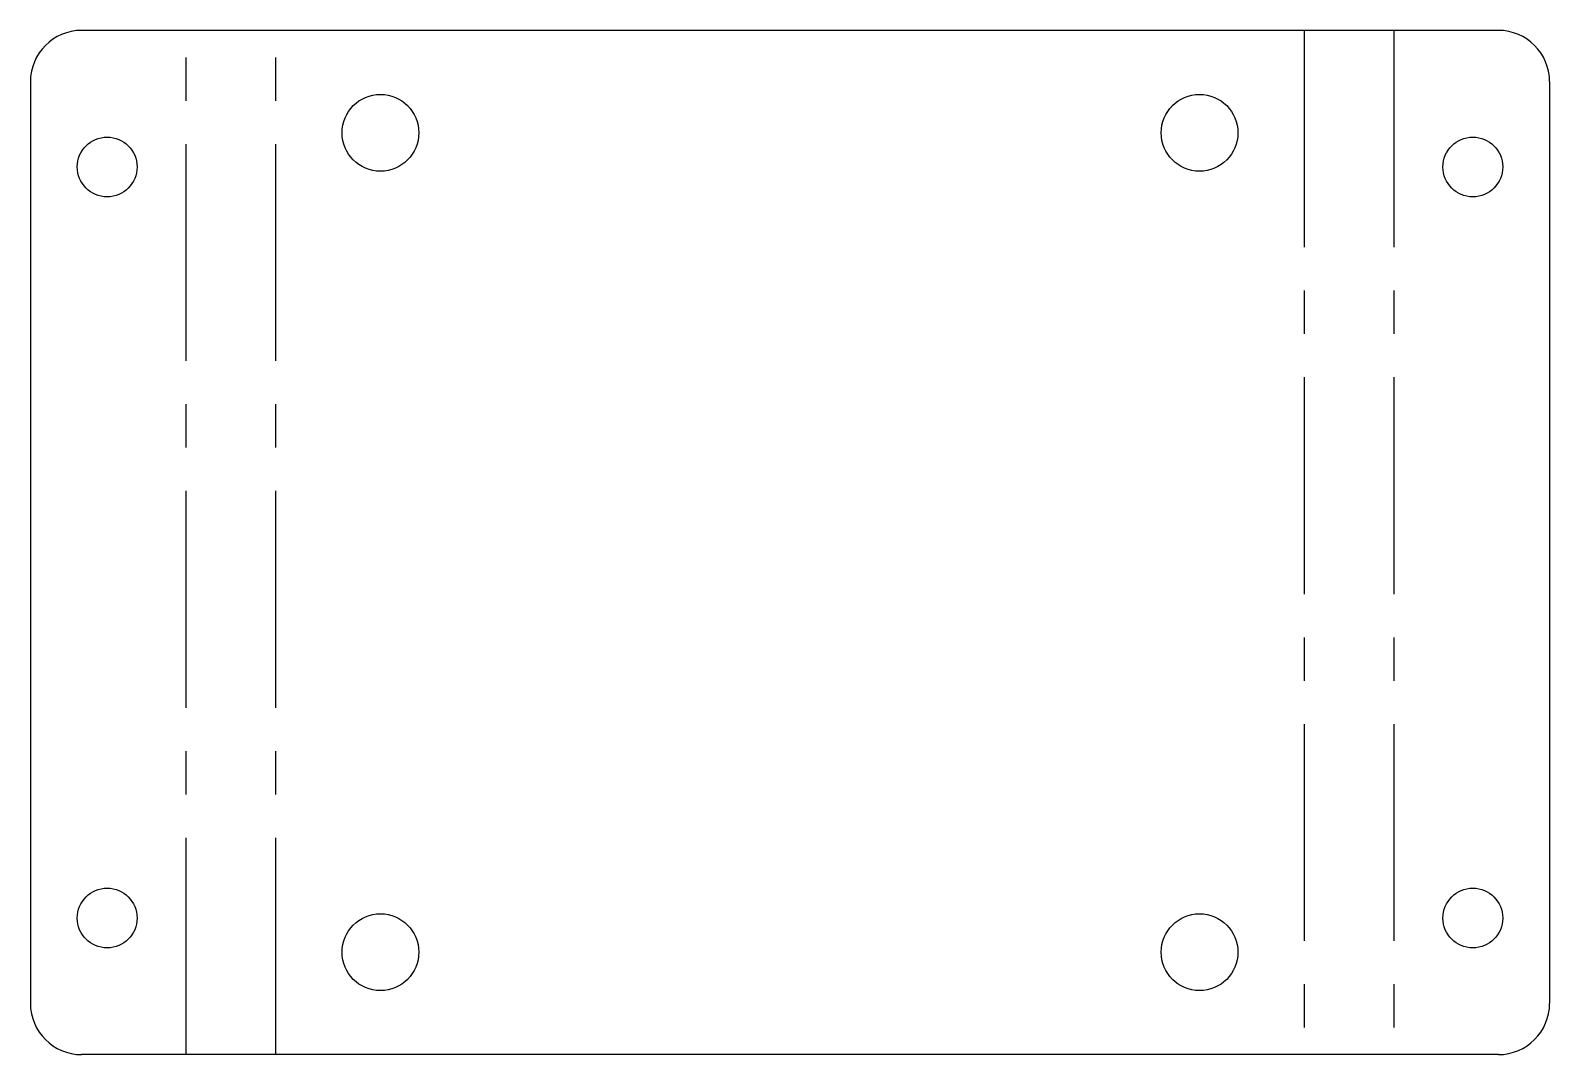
# Model space of a CAD drawing. Header units: millimetres. Extents: x -44.5 to 44.5, y -30 to 30.
import ezdxf

# ---------------------------------------------------------------- set-up
doc = ezdxf.new("R2010")
doc.units = ezdxf.units.MM
doc.linetypes.add('CENTERX2', pattern=[20.32, 12.7, -2.54, 2.54, -2.54])

msp = doc.modelspace()

# ---------------------------------------------------------------- linework, layer by layer
at = {"color": 7, "linetype": 'Continuous', "lineweight": 25}
for p, q in [((41.513, 30), (-41.513, 30)), ((-44.513, 27), (-44.513, -27)), ((44.513, 27), (44.513, -27)), ((41.513, -30), (-41.513, -30))]:
    msp.add_line(p, q, dxfattribs=at)
at = {"color": 7, "linetype": 'CENTERX2'}
for p, q in [((-35.385, -30), (-35.385, 30)), ((-30.128, -30), (-30.128, 30)), ((30.128, 30), (30.128, -30)), ((35.385, 30), (35.385, -30))]:
    msp.add_line(p, q, dxfattribs=at)
at = {"color": 7, "linetype": 'Continuous', "lineweight": 25}
for centre, radius in [((-24, 24), 2.25), ((24, 24), 2.25), ((-40.013, 22), 1.75), ((40.013, 22), 1.75), ((-40.013, -22), 1.75), ((40.013, -22), 1.75), ((-24, -24), 2.25), ((24, -24), 2.25)]:
    msp.add_circle(centre, radius, dxfattribs=at)
for centre, start, end in [((-41.513, 27), 90, 180), ((41.513, 27), 0, 90), ((-41.513, -27), 180, 270), ((41.513, -27), 270, 0)]:
    msp.add_arc(centre, 3, start, end, dxfattribs=at)

doc.saveas('drawing.dxf')
